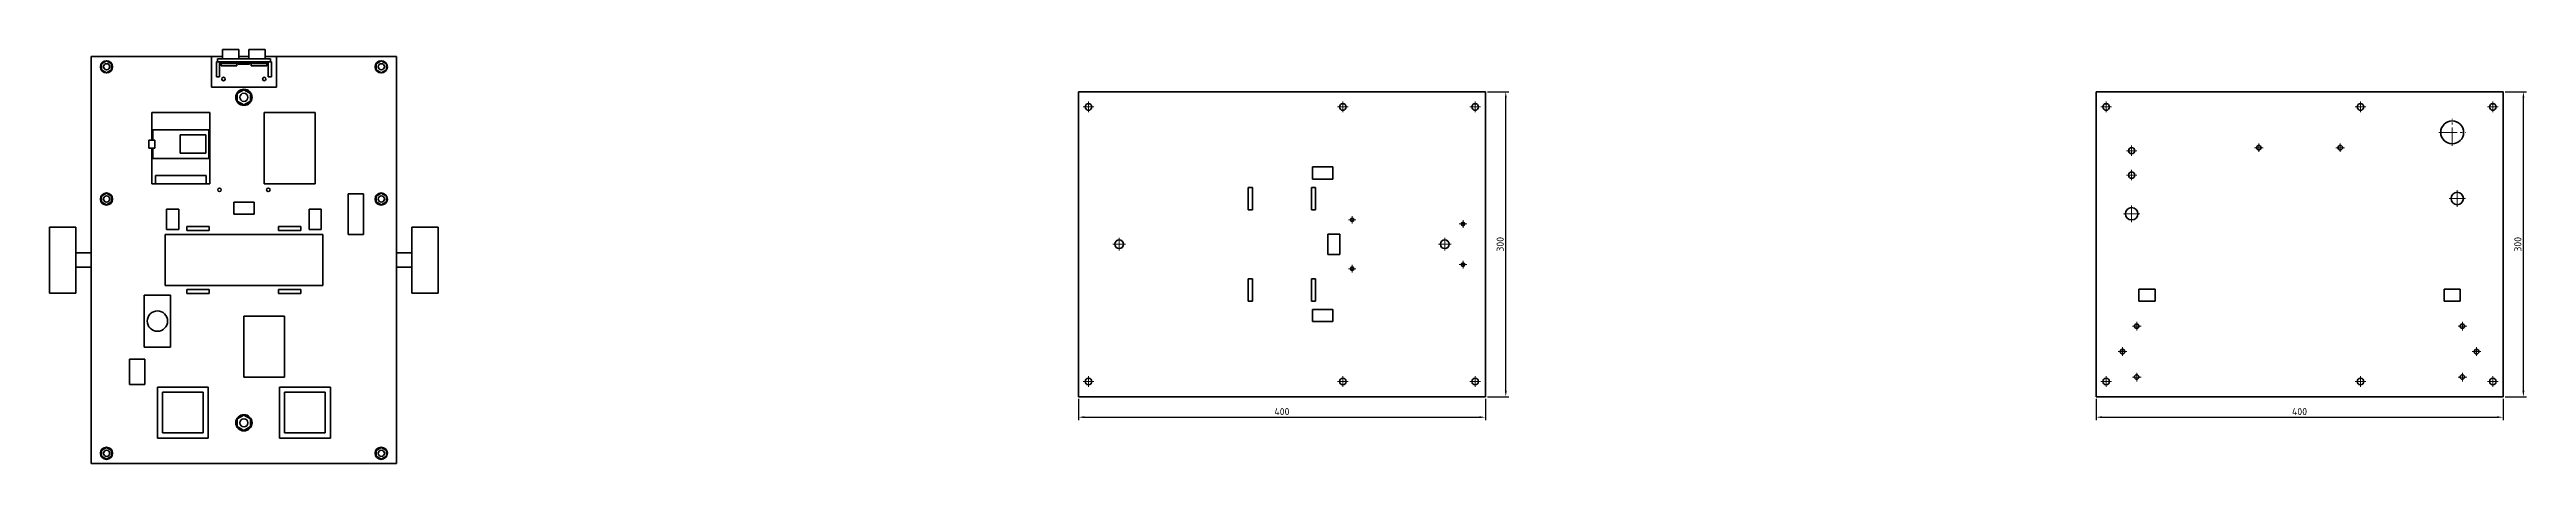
# Model space of a CAD drawing. Header units: millimetres. Extents: x 2054 to 12135, y -1469 to 564.
# Drawn here: x 4315 to 6749, y -161 to 246 of the extents above; entities that cross this region are included whole.
import ezdxf

# ---------------------------------------------------------------- set-up
doc = ezdxf.new("R2010")
doc.units = ezdxf.units.MM
doc.linetypes.add('CENTER_ISO', pattern=[26, 18, -3, 2, -3])
for name, color, linetype, lineweight in [('2D-VISIBLE', 7, 'Continuous', 35), ('CENTER', 1, 'CENTER_ISO', 18), ('DIMENSIONS', 4, 'Continuous', 18)]:
    doc.layers.add(name, color=color, linetype=linetype, lineweight=lineweight)
doc.styles.add('ISO', font='isocpeur.ttf')
doc.styles.add('OpenSansCondensed-Light', font='OpenSansCondensed-Light.ttf')
doc.dimstyles.new('EZDXF', dxfattribs={"dimtxt": 0.25, "dimasz": 0.175, "dimexe": 0.375, "dimexo": 0.125, "dimgap": 0.1, "dimtad": 1, "dimlfac": 100, "dimzin": 12, "dimdsep": 46, "dimtxsty": 'OpenSansCondensed-Light', "dimblk": 'ARCHTICK', "dimcen": 2.5, "dimazin": 3, "dimtfac": 0.5, "dimtmove": 2, "dimatfit": 3})

# ---------------------------------------------------------------- blocks, each defined once
blk = doc.blocks.new('_CLOSEDFILLED')
at = {"color": 0, "linetype": 'BYBLOCK'}
blk.add_solid([(-1, 0.16), (0, 0), (-1, -0.16)], dxfattribs=at)
blk = doc.blocks.new('*D11')
at = {"color": 4}
for p, q in [((5326, -97), (5326, -118)), ((5726, -97), (5726, -118)), ((5332, -115), (5720, -115))]:
    blk.add_line(p, q, dxfattribs=at)
at = {"layer": 'Defpoints'}
for p in [(5326, -95), (5726, -95), (5326, -115)]:
    blk.add_point(p, dxfattribs=at)
at = {"layer": 'DIMENSIONS', "color": 4, "xscale": 6, "yscale": 6, "rotation": 180}
blk.add_blockref('_CLOSEDFILLED', (5326, -115), dxfattribs=at)
at = {"layer": 'DIMENSIONS', "color": 4, "xscale": 6, "yscale": 6}
blk.add_blockref('_CLOSEDFILLED', (5726, -115), dxfattribs=at)
at = {"layer": 'DIMENSIONS', "color": 7, "insert": (5526, -109.5), "char_height": 7, "attachment_point": 5, "style": 'ISO'}
blk.add_mtext('400', dxfattribs=at)
blk = doc.blocks.new('*D12')
at = {"color": 4}
for p, q in [((5728, 205), (5749, 205)), ((5746, -89), (5746, 199)), ((5728, -95), (5749, -95))]:
    blk.add_line(p, q, dxfattribs=at)
at = {"layer": 'Defpoints'}
for p in [(5726, 205), (5726, -95), (5746, -95)]:
    blk.add_point(p, dxfattribs=at)
at = {"layer": 'DIMENSIONS', "color": 4, "xscale": 6, "yscale": 6}
for p, rotation in [((5746, 205), 90), ((5746, -95), 270)]:
    blk.add_blockref('_CLOSEDFILLED', p, dxfattribs=dict(at, rotation=rotation))
at = {"layer": 'DIMENSIONS', "color": 7, "insert": (5740.5, 55), "char_height": 7, "attachment_point": 5, "rotation": 90, "style": 'ISO'}
blk.add_mtext('300', dxfattribs=at)
blk = doc.blocks.new('*D13')
at = {"color": 4}
for p, q in [((6326, -97), (6326, -118)), ((6726, -97), (6726, -118)), ((6332, -115), (6720, -115))]:
    blk.add_line(p, q, dxfattribs=at)
at = {"layer": 'Defpoints'}
for p in [(6326, -95), (6726, -95), (6326, -115)]:
    blk.add_point(p, dxfattribs=at)
at = {"layer": 'DIMENSIONS', "color": 4, "xscale": 6, "yscale": 6, "rotation": 180}
blk.add_blockref('_CLOSEDFILLED', (6326, -115), dxfattribs=at)
at = {"layer": 'DIMENSIONS', "color": 4, "xscale": 6, "yscale": 6}
blk.add_blockref('_CLOSEDFILLED', (6726, -115), dxfattribs=at)
at = {"layer": 'DIMENSIONS', "color": 7, "insert": (6526, -109.5), "char_height": 7, "attachment_point": 5, "style": 'ISO'}
blk.add_mtext('400', dxfattribs=at)
blk = doc.blocks.new('*D14')
at = {"color": 4}
for p, q in [((6728, 205), (6749, 205)), ((6746, -89), (6746, 199)), ((6728, -95), (6749, -95))]:
    blk.add_line(p, q, dxfattribs=at)
at = {"layer": 'Defpoints'}
for p in [(6726, 205), (6726, -95), (6746, -95)]:
    blk.add_point(p, dxfattribs=at)
at = {"layer": 'DIMENSIONS', "color": 4, "xscale": 6, "yscale": 6}
for p, rotation in [((6746, 205), 90), ((6746, -95), 270)]:
    blk.add_blockref('_CLOSEDFILLED', p, dxfattribs=dict(at, rotation=rotation))
at = {"layer": 'DIMENSIONS', "color": 7, "insert": (6740.5, 55), "char_height": 7, "attachment_point": 5, "rotation": 90, "style": 'ISO'}
blk.add_mtext('300', dxfattribs=at)

msp = doc.modelspace()

# ---------------------------------------------------------------- linework, layer by layer
at = {"layer": '2D-VISIBLE'}
for p, q in [((4485, 237.5), (4485, 246.5)), ((4501, 246.5), (4501, 237.5)), ((4511, 237.5), (4511, 246.5)), ((4527, 246.5), (4527, 237.5)), ((4356, -160.5), (4356, 239.5)), ((4474, 239.5), (4356, 239.5)), ((4371, 235.27), (4366, 232.39)), ((4366, 232.39), (4366, 226.61)), ((4366, 226.61), (4371, 223.73)), ((4376, 232.39), (4371, 235.27)), ((4371, 223.73), (4376, 226.61)), ((4376, 226.61), (4376, 232.39)), ((4474, 209.5), (4474, 239.5)), ((4485, 239.5), (4474, 239.5)), ((4480, 234.5), (4479, 234.5)), ((4479, 234.5), (4479, 219.5)), ((4482, 219.5), (4479, 219.5)), ((4532, 237.5), (4480, 237.5)), ((4480, 234.5), (4480, 237.5)), ((4532, 234.5), (4480, 234.5)), ((4482, 234.5), (4482, 219.5)), ((4483.5, 232.9), (4483.5, 234.5)), ((4483.5, 230.5), (4483.5, 232.9)), ((4528.5, 232.9), (4483.5, 232.9)), ((4499, 230.5), (4483.5, 230.5)), ((4499, 230.5), (4499, 232.9)), ((4500.5, 232.2), (4500.5, 232.9)), ((4511.5, 232.2), (4500.5, 232.2)), ((4511, 239.5), (4501, 239.5)), ((4511.5, 232.2), (4511.5, 232.9)), ((4513, 230.5), (4513, 232.9)), ((4528.5, 230.5), (4513, 230.5)), ((4538, 239.5), (4527, 239.5)), ((4528.5, 232.9), (4528.5, 234.5)), ((4528.5, 230.5), (4528.5, 232.9)), ((4530, 234.5), (4530, 219.5)), ((4533, 219.5), (4530, 219.5)), ((4532, 234.5), (4532, 237.5)), ((4533, 234.5), (4532, 234.5)), ((4533, 234.5), (4533, 219.5)), ((4656, 239.5), (4538, 239.5)), ((4538, 209.5), (4538, 239.5)), ((4641, 235.27), (4636, 232.39)), ((4636, 232.39), (4636, 226.61)), ((4636, 226.61), (4641, 223.73)), ((4646, 232.39), (4641, 235.27)), ((4641, 223.73), (4646, 226.61)), ((4646, 226.61), (4646, 232.39)), ((4656, -160.5), (4656, 239.5)), ((4538, 209.5), (4474, 209.5)), ((4506, 207.01), (4499.5, 203.25)), ((4499.5, 203.25), (4499.5, 195.75)), ((4499.5, 195.75), (4506, 191.99)), ((4512.5, 203.25), (4506, 207.01)), ((4506, 191.99), (4512.5, 195.75)), ((4512.5, 195.75), (4512.5, 203.25)), ((5726, 205), (5326, 205)), ((5326, 205), (5326, -95)), ((5726, -95), (5726, 205)), ((6726, 205), (6326, 205)), ((6326, 205), (6326, -95)), ((6726, -95), (6726, 205)), ((4472.5, 184.5), (4415.5, 184.5)), ((4415.5, 157.5), (4415.5, 184.5)), ((4472.5, 114.5), (4472.5, 184.5)), ((4576, 184.5), (4526, 184.5)), ((4526, 114.5), (4526, 184.5)), ((4576, 114.5), (4576, 184.5)), ((4418.5, 157.5), (4412.5, 157.5)), ((4412.5, 149.5), (4412.5, 157.5)), ((4418.5, 149.5), (4412.5, 149.5)), ((4415.5, 114.5), (4415.5, 149.5)), ((4471.5, 167.5), (4416.5, 167.5)), ((4416.5, 157.5), (4416.5, 167.5)), ((4416.5, 139.5), (4416.5, 149.5)), ((4418.5, 149.5), (4418.5, 157.5)), ((4468.5, 162.5), (4443.5, 162.5)), ((4443.5, 144.5), (4443.5, 162.5)), ((4468.5, 144.5), (4468.5, 162.5)), ((4471.5, 139.5), (4471.5, 167.5)), ((4471.5, 139.5), (4416.5, 139.5)), ((4469, 122.5), (4419, 122.5)), ((4419, 114.5), (4419, 122.5)), ((4468.5, 144.5), (4443.5, 144.5)), ((4469, 114.5), (4469, 122.5)), ((5556, 131), (5576, 131)), ((5556, 119), (5556, 131)), ((5576, 131), (5576, 119)), ((4371, 105.27), (4366, 102.39)), ((4366, 102.39), (4366, 96.61)), ((4376, 102.39), (4371, 105.27)), ((4376, 96.61), (4376, 102.39)), ((4419, 114.5), (4415.5, 114.5)), ((4469, 114.5), (4419, 114.5)), ((4472.5, 114.5), (4469, 114.5)), ((4576, 114.5), (4526, 114.5)), ((4623.5, 104.5), (4608.5, 104.5)), ((4608.5, 64.5), (4608.5, 104.5)), ((4623.5, 64.5), (4623.5, 104.5)), ((4641, 105.27), (4636, 102.39)), ((4636, 102.39), (4636, 96.61)), ((4646, 102.39), (4641, 105.27)), ((4646, 96.61), (4646, 102.39)), ((5493, 111), (5497, 111)), ((5493, 89), (5493, 111)), ((5497, 111), (5497, 89)), ((5555, 111), (5559, 111)), ((5555, 89), (5555, 111)), ((5576, 119), (5556, 119)), ((5559, 111), (5559, 89)), ((4366, 96.61), (4371, 93.73)), ((4371, 93.73), (4376, 96.61)), ((4442, 89.5), (4430, 89.5)), ((4430, 89.5), (4430, 69.5)), ((4442, 89.5), (4442, 69.5)), ((4516, 96.5), (4496, 96.5)), ((4496, 96.5), (4496, 84.5)), ((4516, 84.5), (4496, 84.5)), ((4516, 96.5), (4516, 84.5)), ((4582, 89.5), (4570, 89.5)), ((4570, 89.5), (4570, 69.5)), ((4582, 89.5), (4582, 69.5)), ((4636, 96.61), (4641, 93.73)), ((4641, 93.73), (4646, 96.61)), ((5497, 89), (5493, 89)), ((5559, 89), (5555, 89)), ((4341, 72), (4315, 72)), ((4583.5, 64.5), (4428.5, 64.5)), ((4428.5, 14.5), (4428.5, 64.5)), ((4442, 69.5), (4430, 69.5)), ((4472, 72.5), (4450, 72.5)), ((4450, 72.5), (4450, 68.5)), ((4472, 68.5), (4450, 68.5)), ((4472, 72.5), (4472, 68.5)), ((4562, 72.5), (4540, 72.5)), ((4540, 72.5), (4540, 68.5)), ((4562, 68.5), (4540, 68.5)), ((4562, 72.5), (4562, 68.5)), ((4582, 69.5), (4570, 69.5)), ((4583.5, 14.5), (4583.5, 64.5)), ((4623.5, 64.5), (4608.5, 64.5)), ((4697, 72), (4671, 72)), ((5571, 65), (5583, 65)), ((5571, 45), (5571, 65)), ((5583, 65), (5583, 45)), ((4356, 46.5), (4341, 46.5)), ((4341, 32.5), (4356, 32.5)), ((4656, 46.5), (4671, 46.5)), ((4671, 32.5), (4656, 32.5)), ((5583, 45), (5571, 45)), ((4315, 7), (4341, 7)), ((4434, 5), (4408, 5)), ((4408, -46), (4408, 5)), ((4583.5, 14.5), (4428.5, 14.5)), ((4434, -46), (4434, 5)), ((4472, 10.5), (4450, 10.5)), ((4450, 10.5), (4450, 6.5)), ((4472, 6.5), (4450, 6.5)), ((4472, 10.5), (4472, 6.5)), ((4562, 10.5), (4540, 10.5)), ((4540, 10.5), (4540, 6.5)), ((4562, 6.5), (4540, 6.5)), ((4562, 10.5), (4562, 6.5)), ((4671, 7), (4697, 7)), ((5493, 21), (5497, 21)), ((5493, -1), (5493, 21)), ((5497, 21), (5497, -1)), ((5555, 21), (5559, 21)), ((5555, -1), (5555, 21)), ((5559, 21), (5559, -1)), ((6368, 11), (6384, 11)), ((6368, -1), (6368, 11)), ((6384, 11), (6384, -1)), ((6668, 11), (6684, 11)), ((6668, -1), (6668, 11)), ((6684, 11), (6684, -1)), ((4546, -15.5), (4506, -15.5)), ((4506, -75.5), (4506, -15.5)), ((4546, -75.5), (4546, -15.5)), ((5497, -1), (5493, -1)), ((5559, -1), (5555, -1)), ((5556, -9), (5576, -9)), ((5556, -21), (5556, -9)), ((5576, -21), (5556, -21)), ((5576, -9), (5576, -21)), ((6384, -1), (6368, -1)), ((6684, -1), (6668, -1)), ((4434, -46), (4408, -46)), ((4408.5, -58), (4393.5, -58)), ((4393.5, -83), (4393.5, -58)), ((4408.5, -83), (4408.5, -58)), ((4408.5, -83), (4393.5, -83)), ((4471, -85.5), (4421, -85.5)), ((4421, -135.5), (4421, -85.5)), ((4466, -90.5), (4426, -90.5)), ((4426, -130.5), (4426, -90.5)), ((4466, -130.5), (4466, -90.5)), ((4471, -135.5), (4471, -85.5)), ((4546, -75.5), (4506, -75.5)), ((4591, -85.5), (4541, -85.5)), ((4541, -135.5), (4541, -85.5)), ((4586, -90.5), (4546, -90.5)), ((4546, -130.5), (4546, -90.5)), ((4586, -130.5), (4586, -90.5)), ((4591, -135.5), (4591, -85.5)), ((5326, -95), (5726, -95)), ((6326, -95), (6726, -95)), ((4506, -112.99), (4499.5, -116.75)), ((4499.5, -116.75), (4499.5, -124.25)), ((4512.5, -116.75), (4506, -112.99)), ((4512.5, -124.25), (4512.5, -116.75)), ((4371, -144.73), (4366, -147.61)), ((4376, -147.61), (4371, -144.73)), ((4471, -135.5), (4421, -135.5)), ((4466, -130.5), (4426, -130.5)), ((4499.5, -124.25), (4506, -128.01)), ((4506, -128.01), (4512.5, -124.25)), ((4591, -135.5), (4541, -135.5)), ((4586, -130.5), (4546, -130.5)), ((4641, -144.73), (4636, -147.61)), ((4646, -147.61), (4641, -144.73)), ((4656, -160.5), (4356, -160.5)), ((4366, -147.61), (4366, -153.39)), ((4366, -153.39), (4371, -156.27)), ((4371, -156.27), (4376, -153.39)), ((4376, -153.39), (4376, -147.61)), ((4636, -147.61), (4636, -153.39)), ((4636, -153.39), (4641, -156.27)), ((4641, -156.27), (4646, -153.39)), ((4646, -153.39), (4646, -147.61))]:
    msp.add_line(p, q, dxfattribs=at)
for points in [[(4485, 246.5), (4485.5, 246.5), (4486, 246.5), (4486.5, 246.5), (4487, 246.5), (4487.5, 246.5), (4488, 246.5), (4488.5, 246.5), (4489, 246.5), (4489.5, 246.5), (4490, 246.5), (4490.5, 246.5), (4491, 246.5), (4491.5, 246.5), (4492, 246.5), (4492.5, 246.5), (4493, 246.5), (4493.5, 246.5), (4494, 246.5), (4494.5, 246.5), (4495, 246.5), (4495.5, 246.5), (4496, 246.5), (4496.5, 246.5), (4497, 246.5), (4497.5, 246.5), (4498, 246.5), (4498.5, 246.5), (4499, 246.5), (4499.5, 246.5), (4500, 246.5), (4500.5, 246.5), (4501, 246.5)], [(4511, 246.5), (4511.5, 246.5), (4512, 246.5), (4512.5, 246.5), (4513, 246.5), (4513.5, 246.5), (4514, 246.5), (4514.5, 246.5), (4515, 246.5), (4515.5, 246.5), (4516, 246.5), (4516.5, 246.5), (4517, 246.5), (4517.5, 246.5), (4518, 246.5), (4518.5, 246.5), (4519, 246.5), (4519.5, 246.5), (4520, 246.5), (4520.5, 246.5), (4521, 246.5), (4521.5, 246.5), (4522, 246.5), (4522.5, 246.5), (4523, 246.5), (4523.5, 246.5), (4524, 246.5), (4524.5, 246.5), (4525, 246.5), (4525.5, 246.5), (4526, 246.5), (4526.5, 246.5), (4527, 246.5)], [(4315, 7), (4315, 9.03), (4315, 11.06), (4315, 13.09), (4315, 15.12), (4315, 17.16), (4315, 19.19), (4315, 21.22), (4315, 23.25), (4315, 25.28), (4315, 27.31), (4315, 29.34), (4315, 31.37), (4315, 33.41), (4315, 35.44), (4315, 37.47), (4315, 39.5), (4315, 41.53), (4315, 43.56), (4315, 45.59), (4315, 47.62), (4315, 49.66), (4315, 51.69), (4315, 53.72), (4315, 55.75), (4315, 57.78), (4315, 59.81), (4315, 61.84), (4315, 63.87), (4315, 65.91), (4315, 67.94), (4315, 69.97), (4315, 72)], [(4341, 7), (4341, 9.03), (4341, 11.06), (4341, 13.09), (4341, 15.12), (4341, 17.16), (4341, 19.19), (4341, 21.22), (4341, 23.25), (4341, 25.28), (4341, 27.31), (4341, 29.34), (4341, 31.37), (4341, 33.41), (4341, 35.44), (4341, 37.47), (4341, 39.5), (4341, 41.53), (4341, 43.56), (4341, 45.59), (4341, 47.62), (4341, 49.66), (4341, 51.69), (4341, 53.72), (4341, 55.75), (4341, 57.78), (4341, 59.81), (4341, 61.84), (4341, 63.87), (4341, 65.91), (4341, 67.94), (4341, 69.97), (4341, 72)], [(4671, 7), (4671, 9.03), (4671, 11.06), (4671, 13.09), (4671, 15.12), (4671, 17.16), (4671, 19.19), (4671, 21.22), (4671, 23.25), (4671, 25.28), (4671, 27.31), (4671, 29.34), (4671, 31.37), (4671, 33.41), (4671, 35.44), (4671, 37.47), (4671, 39.5), (4671, 41.53), (4671, 43.56), (4671, 45.59), (4671, 47.62), (4671, 49.66), (4671, 51.69), (4671, 53.72), (4671, 55.75), (4671, 57.78), (4671, 59.81), (4671, 61.84), (4671, 63.87), (4671, 65.91), (4671, 67.94), (4671, 69.97), (4671, 72)], [(4697, 7), (4697, 9.03), (4697, 11.06), (4697, 13.09), (4697, 15.12), (4697, 17.16), (4697, 19.19), (4697, 21.22), (4697, 23.25), (4697, 25.28), (4697, 27.31), (4697, 29.34), (4697, 31.37), (4697, 33.41), (4697, 35.44), (4697, 37.47), (4697, 39.5), (4697, 41.53), (4697, 43.56), (4697, 45.59), (4697, 47.62), (4697, 49.66), (4697, 51.69), (4697, 53.72), (4697, 55.75), (4697, 57.78), (4697, 59.81), (4697, 61.84), (4697, 63.87), (4697, 65.91), (4697, 67.94), (4697, 69.97), (4697, 72)]]:
    msp.add_lwpolyline(points, dxfattribs=at)
for centre, radius in [((4371, 229.5), 6), ((4371, 229.5), 3), ((4486, 217.5), 1.7), ((4526, 217.5), 1.7), ((4641, 229.5), 6), ((4641, 229.5), 3), ((4506, 199.5), 8), ((4506, 199.5), 4), ((5336, 190), 3.25), ((5586, 190), 3.25), ((5716, 190), 3.25), ((6336, 190), 3.25), ((6586, 190), 3.25), ((6676, 165), 11.25), ((6716, 190), 3.25), ((6361, 147), 3.1), ((6486, 150), 2.25), ((6566, 150), 2.25), ((6361, 123), 3.1), ((4371, 99.5), 6), ((4371, 99.5), 3), ((4482, 108.5), 1.7), ((4530, 108.5), 1.7), ((4641, 99.5), 6), ((4641, 99.5), 3), ((6681, 100), 6.1), ((5595, 79), 1.7), ((5704, 75), 1.7), ((6361, 85), 6.1), ((5366, 55), 4.25), ((5686, 55), 4.25), ((5595, 31), 1.7), ((5704, 35), 1.7), ((4421, -20.5), 10), ((6366, -25.5), 2.25), ((6686, -25.5), 2.25), ((6352, -50.5), 2.25), ((6700, -50.5), 2.25), ((5336, -80), 3.25), ((5586, -80), 3.25), ((5716, -80), 3.25), ((6336, -80), 3.25), ((6366, -75.5), 2.25), ((6586, -80), 3.25), ((6686, -75.5), 2.25), ((6716, -80), 3.25), ((4506, -120.5), 8), ((4506, -120.5), 4), ((4371, -150.5), 6), ((4641, -150.5), 6), ((4371, -150.5), 3), ((4641, -150.5), 3)]:
    msp.add_circle(centre, radius, dxfattribs=at)
at = {"layer": 'CENTER'}
for p, q in [((5336, 184.75), (5336, 195.25)), ((5586, 184.75), (5586, 195.25)), ((5716, 184.75), (5716, 195.25)), ((6336, 184.75), (6336, 195.25)), ((6586, 184.75), (6586, 195.25)), ((6716, 184.75), (6716, 195.25)), ((5330.75, 190), (5341.25, 190)), ((5580.75, 190), (5591.25, 190)), ((5710.75, 190), (5721.25, 190)), ((6330.75, 190), (6341.25, 190)), ((6580.75, 190), (6591.25, 190)), ((6676, 151.75), (6676, 178.25)), ((6710.75, 190), (6721.25, 190)), ((6355.9, 147), (6366.1, 147)), ((6361, 141.9), (6361, 152.1)), ((6481.75, 150), (6490.25, 150)), ((6486, 145.75), (6486, 154.25)), ((6561.75, 150), (6570.25, 150)), ((6566, 145.75), (6566, 154.25)), ((6662.75, 165), (6689.25, 165)), ((6355.9, 123), (6366.1, 123)), ((6361, 117.9), (6361, 128.1)), ((6672.9, 100), (6689.1, 100)), ((6681, 91.9), (6681, 108.1)), ((5591.3, 79), (5598.7, 79)), ((5595, 75.3), (5595, 82.7)), ((5700.3, 75), (5707.7, 75)), ((5704, 71.3), (5704, 78.7)), ((6352.9, 85), (6369.1, 85)), ((6361, 76.9), (6361, 93.1)), ((5359.75, 55), (5372.25, 55)), ((5366, 48.75), (5366, 61.25)), ((5679.75, 55), (5692.25, 55)), ((5686, 48.75), (5686, 61.25)), ((5591.3, 31), (5598.7, 31)), ((5595, 27.3), (5595, 34.7)), ((5700.3, 35), (5707.7, 35)), ((5704, 31.3), (5704, 38.7)), ((6366, -29.75), (6366, -21.25)), ((6686, -29.75), (6686, -21.25)), ((6352, -54.75), (6352, -46.25)), ((6361.75, -25.5), (6370.25, -25.5)), ((6681.75, -25.5), (6690.25, -25.5)), ((6700, -54.75), (6700, -46.25)), ((6347.75, -50.5), (6356.25, -50.5)), ((6366, -79.75), (6366, -71.25)), ((6686, -79.75), (6686, -71.25)), ((6695.75, -50.5), (6704.25, -50.5)), ((5330.75, -80), (5341.25, -80)), ((5336, -85.25), (5336, -74.75)), ((5580.75, -80), (5591.25, -80)), ((5586, -85.25), (5586, -74.75)), ((5710.75, -80), (5721.25, -80)), ((5716, -85.25), (5716, -74.75)), ((6330.75, -80), (6341.25, -80)), ((6336, -85.25), (6336, -74.75)), ((6361.75, -75.5), (6370.25, -75.5)), ((6580.75, -80), (6591.25, -80)), ((6586, -85.25), (6586, -74.75)), ((6681.75, -75.5), (6690.25, -75.5)), ((6710.75, -80), (6721.25, -80)), ((6716, -85.25), (6716, -74.75))]:
    msp.add_line(p, q, dxfattribs=at)

# ---------------------------------------------------------------- dimensions: what is measured, and where the dimension line sits
at = {"layer": 'DIMENSIONS'}
for base, p1, p2, picture, middle in [((5746, -95), (5726, -95), (5726, 205), '*D12', (5740.5, 55)), ((6746, -95), (6726, -95), (6726, 205), '*D14', (6740.5, 55))]:
    dim = msp.add_linear_dim(base=base, p1=p1, p2=p2, angle=90, dimstyle='EZDXF', override={"dimscale": 2, "dimtxt": 3.5, "dimasz": 3, "dimexe": 1.5, "dimexo": 1, "dimgap": 1, "dimtad": 1, "dimtih": 0, "dimtoh": 0, "dimdec": 1, "dimlfac": 1, "dimzin": 8, "dimdsep": 46, "dimpost": '', "dimtxsty": 'ISO', "dimtsz": 0, "dimdle": 0, "dimclrd": 4, "dimclre": 4, "dimclrt": 7}, dxfattribs=at)
    dim.commit()
    dim.dimension.update_dxf_attribs({"geometry": picture, "text_midpoint": middle})
for base, p1, p2, picture, middle in [((5326, -115), (5326, -95), (5726, -95), '*D11', (5526, -109.5)), ((6326, -115), (6326, -95), (6726, -95), '*D13', (6526, -109.5))]:
    dim = msp.add_linear_dim(base=base, p1=p1, p2=p2, dimstyle='EZDXF', override={"dimscale": 2, "dimtxt": 3.5, "dimasz": 3, "dimexe": 1.5, "dimexo": 1, "dimgap": 1, "dimtad": 1, "dimtih": 0, "dimtoh": 0, "dimdec": 1, "dimlfac": 1, "dimzin": 8, "dimdsep": 46, "dimpost": '', "dimtxsty": 'ISO', "dimtsz": 0, "dimdle": 0, "dimclrd": 4, "dimclre": 4, "dimclrt": 7}, dxfattribs=at)
    dim.commit()
    dim.dimension.update_dxf_attribs({"geometry": picture, "text_midpoint": middle})

doc.saveas('drawing.dxf')
